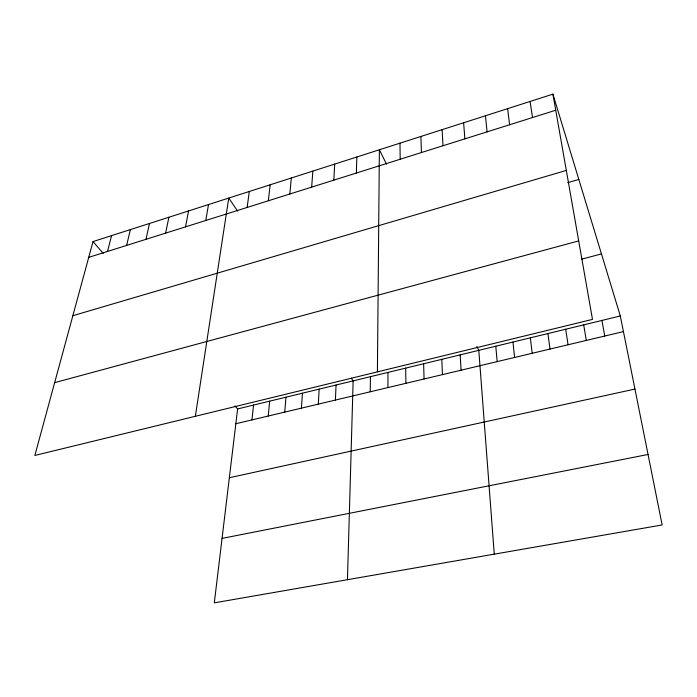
<?xml version="1.0" encoding="UTF-8"?>
<svg xmlns="http://www.w3.org/2000/svg" width="697" height="697" viewBox="0 0 697 697"><rect width="100%" height="100%" fill="white"/><g stroke="black" fill="none" stroke-linecap="round" stroke-linejoin="round"><path stroke-width="1.05" d="M387.95 387.576L387.959 372.416M377.417 371.867L379.377 149.777L386.513 164.17M370.229 391.792L370.447 376.668M347.454 579.695L353.144 380.876L351.314 378.183M356.35 173.048L356.855 156.999M335.414 400.061L336.05 385.023M333.828 180.14L334.682 164.109M318.32 404.129L319.156 389.126M301.426 408.146L302.463 393.186M311.655 187.127L312.848 171.105M284.742 412.11L285.97 397.194M289.821 194.001L291.337 177.996M268.249 416.031L269.661 401.15M251.948 419.908L253.551 405.07M268.328 200.78L270.166 184.783M234.994 405.907L237.616 408.939L214.31 602.853L662.15 524.954L620.313 315.976L552.913 94.147L93.023 241.571L34.85 455.455L592.485 319.392L552.913 94.147M247.156 207.445L249.299 191.475M195.352 416.292L228.747 198.061L237.59 211.06M205.772 220.487L208.499 204.552M185.541 226.856L188.547 210.947M165.607 233.138L168.892 217.255M145.961 239.324L149.506 223.467M126.61 245.422L130.409 229.583M107.53 251.434L111.581 235.621M88.728 257.359L555.736 110.231M72.863 315.697L566.312 170.416M567.75 182.658L578.824 179.443M54.654 382.644L578.693 240.909M581.786 259.127L601.459 253.926M237.616 408.939L620.313 315.976M235.839 423.732L623.44 331.598M229.348 477.733L634.95 389.074M222.055 538.398L648.044 454.47M93.023 241.571L103.208 253.368M476.861 346.453L478.795 350.347L494.269 554.159M601.894 320.446L604.761 336.041M583.694 324.872L586.299 340.432M565.703 329.237L568.055 344.762M530.086 101.466L532.508 117.549M547.92 333.558L550.02 349.049M507.608 108.671L509.62 124.763M530.339 337.827L532.203 353.283M512.966 342.053L514.586 357.474M485.452 115.772L487.081 131.864M495.785 346.226L497.17 361.612M463.618 122.768L464.873 138.86M460.177 354.878L461.092 370.185M442.107 129.668L442.996 145.751M441.785 359.338L442.464 374.62M420.892 136.464L421.432 152.547M423.619 363.756L424.072 378.994M405.68 368.112L405.898 383.306M399.991 143.173L400.183 159.238"/></g></svg>
